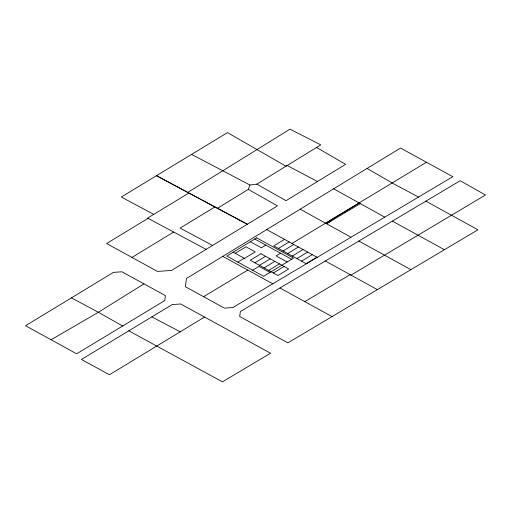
<?xml version="1.0" encoding="UTF-8"?>
<svg xmlns="http://www.w3.org/2000/svg" width="511" height="511" viewBox="0 0 511 511"><rect width="100%" height="100%" fill="white"/><g stroke="black" fill="none" stroke-linecap="round" stroke-linejoin="round"><path stroke-width="0.77" d="M217.488 208.296L248.301 189.377L249.968 185.027L256.822 184.139L287.156 165.494L317.433 181.526L345.64 164.344L316.533 147.462M143.968 283.861L98.38 312.285L51.1 339.758M426.449 162.243L400.541 148.049L186.426 278.508L185.384 286.735L224.418 308.12L232.914 307.52L452.803 176.653L426.449 162.243L291.979 243.466M148.043 218.331L106.62 243.536L157.497 271.43L171.607 270.396L277.46 205.901L248.301 189.377M131.953 257.429L173.67 232.032M153.734 214.365L121.305 197.029L227.497 132.611L286 166.222L320.799 144.849L289.986 129.162L187.78 192.423L156.481 175.682L247.33 224.252L214.895 206.936L180.096 228.123L212.563 245.452M317.433 181.526L286.032 200.676L256.822 184.139M235.239 253.322L245.957 246.794L255.206 251.878L244.488 258.406L233.15 252.179M237.819 262.117L244.188 258.24M265.784 245.088L261.338 247.79L250.301 241.729M284.531 239.372L273.813 245.906L306.185 263.689L316.903 257.161M254.855 262.807L265.573 256.279M278.438 248.442L289.156 241.914M259.479 265.35L270.198 258.822M283.062 250.984L293.78 244.456M252.619 270.249L258.988 266.372L270.019 272.433M280.584 253.213L276.138 255.922L287.169 261.983M264.104 267.892L274.822 261.364M287.687 253.526L298.405 246.998M268.729 270.428L279.447 263.9M292.311 256.068L303.029 249.534M273.353 272.97L284.071 266.442M296.936 258.604L307.654 252.076M301.56 261.147L312.278 254.619M71.451 297.862L113.436 272.382L121.905 271.782L165.43 295.614L164.791 300.538L76.65 353.816L25.55 325.705L71.451 297.862L98.38 312.285L122.64 326.005M204.534 317.05L109.437 374.761L81.46 359.463L172.201 304.588L180.696 303.988L270.53 353.216L222.445 381.838L128.798 330.834M325.603 223.23L359.233 203.02L384.745 217.162M203.589 296.693L247.758 270.076M325.315 261L351.006 275.129L485.45 195.01L460.194 180.734L240.374 311.544L239.697 316.481L287.878 342.875L477.919 229.778L425.874 201.155M304.799 301.631L350.124 274.65L377.361 289.622M191.555 154.399L249.968 185.027M151.837 316.89L180.211 331.805M418.522 197.061L392.365 183.085L367.096 168.426M214.895 206.936L188.91 193.024L147.602 218.088L206.125 249.374M222.77 256.356L272.765 283.797M444.41 249.719L392.365 221.097M358.856 241.045L410.901 269.667M266.716 229.586L317.235 257.34M254.746 239.027L291.615 259.275M279.99 287.98L332.035 316.603M300.174 209.197L350.987 237.238M333.638 188.808L360.332 203.634L326.516 223.741L331.134 221.001L330.202 220.477M256.669 237.851L226.782 256.056L263.657 276.31L293.538 258.106L256.669 237.851M260.949 253.737L250.23 260.265L277.978 275.512L288.696 268.984L260.949 253.737"/></g></svg>
